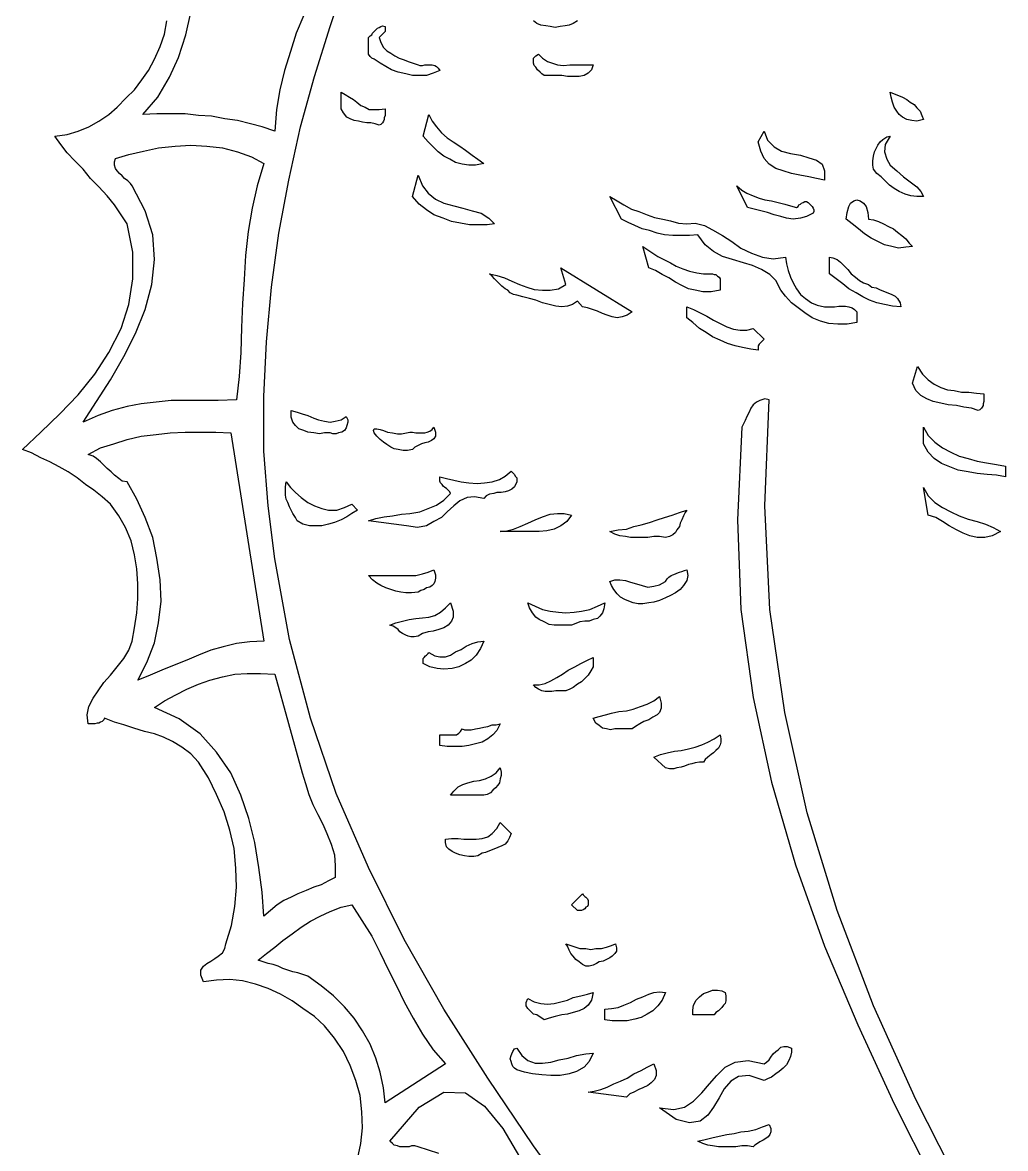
# Model space of a CAD drawing. Extents: x 0.02 to 7.8, y 0.03 to 7.11.
# Drawn here: x 0.768 to 1.953, y 2.686 to 4.044 of the extents above; entities that cross this region are included whole.
import ezdxf

# ---------------------------------------------------------------- set-up
doc = ezdxf.new("R2010")
doc.units = 0
doc.layers.add('1', color=7, linetype='Continuous')

msp = doc.modelspace()

# ---------------------------------------------------------------- linework, layer by layer
for points in [[(1.172, 2.673), (1.176, 2.692), (1.178, 2.711), (1.177, 2.73), (1.175, 2.75), (1.17, 2.768), (1.163, 2.786), (1.155, 2.803), (1.144, 2.819), (1.132, 2.834), (1.12, 2.845), (1.106, 2.855), (1.093, 2.864), (1.079, 2.872), (1.064, 2.879), (1.049, 2.884), (1.033, 2.888), (1.018, 2.89), (1.002, 2.889), (0.986, 2.887), (0.983, 2.895), (0.983, 2.901), (0.986, 2.906), (0.99, 2.909), (0.995, 2.912), (1, 2.915), (1.004, 2.918), (1.009, 2.922), (1.012, 2.927), (1.013, 2.933), (1.02, 2.955), (1.024, 2.978), (1.026, 3.001), (1.025, 3.024), (1.023, 3.048), (1.018, 3.07), (1.011, 3.092), (1.002, 3.113), (0.992, 3.133), (0.98, 3.152), (0.971, 3.162), (0.96, 3.17), (0.949, 3.177), (0.938, 3.182), (0.927, 3.186), (0.915, 3.189), (0.902, 3.193), (0.89, 3.197), (0.879, 3.2), (0.867, 3.205), (0.866, 3.203), (0.864, 3.201), (0.862, 3.2), (0.86, 3.199), (0.858, 3.199), (0.855, 3.198), (0.853, 3.198), (0.85, 3.198), (0.847, 3.198), (0.846, 3.209), (0.848, 3.219), (0.853, 3.229), (0.859, 3.238), (0.866, 3.248), (0.874, 3.257), (0.882, 3.267), (0.89, 3.277), (0.896, 3.287), (0.9, 3.298), (0.903, 3.314), (0.906, 3.332), (0.907, 3.349), (0.907, 3.367), (0.906, 3.385), (0.903, 3.402), (0.899, 3.419), (0.892, 3.435), (0.884, 3.449), (0.874, 3.463), (0.864, 3.472), (0.854, 3.48), (0.844, 3.487), (0.834, 3.495), (0.823, 3.502), (0.812, 3.508), (0.801, 3.514), (0.79, 3.519), (0.779, 3.525), (0.768, 3.529), (0.79, 3.55), (0.813, 3.572), (0.835, 3.595), (0.855, 3.62), (0.872, 3.646), (0.887, 3.675), (0.896, 3.704), (0.901, 3.735), (0.901, 3.767), (0.894, 3.801), (0.887, 3.812), (0.879, 3.824), (0.87, 3.835), (0.86, 3.846), (0.85, 3.856), (0.841, 3.867), (0.831, 3.877), (0.822, 3.887), (0.814, 3.897), (0.807, 3.907), (0.822, 3.909), (0.835, 3.913), (0.848, 3.918), (0.86, 3.925), (0.872, 3.933), (0.882, 3.942), (0.893, 3.953), (0.903, 3.963), (0.912, 3.975), (0.92, 3.986), (0.927, 4), (0.934, 4.015), (0.939, 4.03), (0.942, 4.046)], [(1.205, 4.039), (1.205, 4.037), (1.205, 4.035), (1.205, 4.033), (1.204, 4.032), (1.202, 4.03), (1.201, 4.029), (1.199, 4.027), (1.198, 4.026), (1.2, 4.02), (1.203, 4.014), (1.207, 4.01), (1.212, 4.007), (1.217, 4.004), (1.222, 4.001), (1.228, 3.999), (1.233, 3.997), (1.239, 3.995), (1.245, 3.993), (1.247, 3.992), (1.25, 3.992), (1.253, 3.993), (1.256, 3.993), (1.259, 3.993), (1.262, 3.993), (1.265, 3.992), (1.267, 3.991), (1.269, 3.989), (1.271, 3.986), (1.263, 3.983), (1.255, 3.98), (1.247, 3.98), (1.238, 3.98), (1.23, 3.982), (1.221, 3.984), (1.213, 3.987), (1.206, 3.991), (1.199, 3.995), (1.192, 4), (1.189, 4.001), (1.187, 4.003), (1.185, 4.006), (1.185, 4.008), (1.185, 4.011), (1.185, 4.014), (1.185, 4.017), (1.185, 4.02), (1.185, 4.023), (1.185, 4.026), (1.187, 4.028), (1.189, 4.029), (1.19, 4.031), (1.192, 4.033), (1.194, 4.035), (1.196, 4.037), (1.198, 4.038), (1.2, 4.039), (1.202, 4.04), (1.205, 4.039)], [(1.437, 4.046), (1.432, 4.043), (1.427, 4.041), (1.422, 4.04), (1.416, 4.039), (1.41, 4.038), (1.404, 4.039), (1.399, 4.04), (1.393, 4.041), (1.388, 4.043), (1.384, 4.046)], [(1.456, 3.993), (1.454, 3.987), (1.45, 3.983), (1.445, 3.98), (1.439, 3.979), (1.432, 3.979), (1.425, 3.979), (1.418, 3.98), (1.41, 3.98), (1.403, 3.98), (1.397, 3.98), (1.394, 3.982), (1.392, 3.984), (1.389, 3.987), (1.387, 3.99), (1.385, 3.992), (1.384, 3.995), (1.384, 3.998), (1.384, 4.001), (1.387, 4.004), (1.39, 4.006), (1.395, 4.001), (1.401, 3.997), (1.407, 3.995), (1.413, 3.993), (1.42, 3.992), (1.428, 3.993), (1.435, 3.993), (1.442, 3.993), (1.449, 3.993), (1.456, 3.993)], [(1.205, 3.94), (1.205, 3.937), (1.205, 3.934), (1.205, 3.932), (1.204, 3.929), (1.204, 3.927), (1.203, 3.925), (1.202, 3.923), (1.2, 3.921), (1.198, 3.92), (1.193, 3.922), (1.188, 3.923), (1.183, 3.923), (1.178, 3.924), (1.173, 3.925), (1.168, 3.926), (1.163, 3.928), (1.159, 3.93), (1.155, 3.935), (1.152, 3.94), (1.152, 3.96), (1.157, 3.957), (1.162, 3.954), (1.167, 3.951), (1.171, 3.948), (1.176, 3.944), (1.181, 3.942), (1.186, 3.939), (1.192, 3.939), (1.198, 3.939), (1.205, 3.94)], [(1.854, 3.927), (1.846, 3.925), (1.84, 3.926), (1.834, 3.927), (1.829, 3.93), (1.825, 3.933), (1.822, 3.937), (1.819, 3.942), (1.817, 3.948), (1.815, 3.954), (1.814, 3.96), (1.819, 3.958), (1.824, 3.956), (1.829, 3.954), (1.834, 3.951), (1.838, 3.948), (1.843, 3.945), (1.846, 3.941), (1.85, 3.937), (1.852, 3.932), (1.854, 3.927)], [(1.324, 3.874), (1.314, 3.872), (1.306, 3.872), (1.298, 3.873), (1.29, 3.875), (1.283, 3.879), (1.276, 3.883), (1.269, 3.888), (1.263, 3.894), (1.257, 3.9), (1.251, 3.907), (1.258, 3.933), (1.262, 3.925), (1.267, 3.918), (1.273, 3.911), (1.28, 3.905), (1.287, 3.9), (1.295, 3.895), (1.302, 3.89), (1.31, 3.884), (1.317, 3.879), (1.324, 3.874)], [(1.735, 3.854), (1.725, 3.856), (1.716, 3.858), (1.705, 3.86), (1.695, 3.862), (1.685, 3.865), (1.676, 3.868), (1.668, 3.873), (1.662, 3.88), (1.658, 3.889), (1.655, 3.9), (1.662, 3.913), (1.666, 3.902), (1.674, 3.894), (1.683, 3.889), (1.694, 3.886), (1.706, 3.884), (1.716, 3.881), (1.725, 3.878), (1.732, 3.873), (1.735, 3.865), (1.735, 3.854)], [(1.854, 3.834), (1.846, 3.834), (1.839, 3.835), (1.832, 3.837), (1.825, 3.84), (1.819, 3.844), (1.813, 3.848), (1.808, 3.853), (1.803, 3.858), (1.798, 3.862), (1.794, 3.867), (1.793, 3.872), (1.793, 3.877), (1.794, 3.883), (1.795, 3.888), (1.797, 3.892), (1.799, 3.896), (1.802, 3.9), (1.805, 3.903), (1.81, 3.906), (1.814, 3.907), (1.808, 3.897), (1.807, 3.888), (1.81, 3.879), (1.814, 3.872), (1.822, 3.865), (1.83, 3.858), (1.838, 3.852), (1.846, 3.846), (1.851, 3.84), (1.854, 3.834)], [(1.337, 3.801), (1.328, 3.8), (1.317, 3.8), (1.307, 3.8), (1.296, 3.802), (1.285, 3.804), (1.275, 3.808), (1.264, 3.812), (1.255, 3.818), (1.246, 3.825), (1.238, 3.834), (1.245, 3.86), (1.25, 3.847), (1.257, 3.838), (1.266, 3.831), (1.276, 3.826), (1.288, 3.823), (1.299, 3.82), (1.31, 3.817), (1.321, 3.814), (1.33, 3.808), (1.337, 3.801)], [(1.701, 3.821), (1.703, 3.822), (1.704, 3.824), (1.706, 3.825), (1.707, 3.826), (1.709, 3.827), (1.711, 3.828), (1.713, 3.828), (1.715, 3.827), (1.716, 3.826), (1.718, 3.824), (1.719, 3.823), (1.72, 3.822), (1.721, 3.82), (1.722, 3.818), (1.722, 3.816), (1.721, 3.814), (1.713, 3.81), (1.706, 3.808), (1.697, 3.807), (1.689, 3.808), (1.682, 3.81), (1.674, 3.812), (1.666, 3.815), (1.658, 3.817), (1.65, 3.819), (1.642, 3.821), (1.629, 3.847), (1.635, 3.842), (1.641, 3.838), (1.649, 3.835), (1.656, 3.832), (1.663, 3.83), (1.671, 3.829), (1.679, 3.827), (1.687, 3.825), (1.694, 3.823), (1.701, 3.821)], [(1.569, 3.801), (1.579, 3.802), (1.59, 3.799), (1.6, 3.794), (1.612, 3.787), (1.623, 3.78), (1.634, 3.772), (1.647, 3.766), (1.66, 3.761), (1.673, 3.759), (1.688, 3.761), (1.689, 3.753), (1.691, 3.745), (1.694, 3.737), (1.697, 3.73), (1.701, 3.723), (1.706, 3.716), (1.712, 3.711), (1.719, 3.706), (1.726, 3.703), (1.735, 3.701), (1.739, 3.701), (1.743, 3.701), (1.747, 3.701), (1.752, 3.702), (1.756, 3.702), (1.76, 3.702), (1.764, 3.701), (1.768, 3.7), (1.771, 3.698), (1.774, 3.695), (1.774, 3.682), (1.762, 3.68), (1.751, 3.68), (1.74, 3.681), (1.73, 3.684), (1.72, 3.688), (1.711, 3.694), (1.703, 3.7), (1.695, 3.706), (1.688, 3.714), (1.682, 3.721), (1.676, 3.733), (1.669, 3.74), (1.659, 3.746), (1.648, 3.751), (1.637, 3.754), (1.624, 3.758), (1.612, 3.762), (1.601, 3.768), (1.591, 3.776), (1.582, 3.788), (1.572, 3.787), (1.562, 3.787), (1.552, 3.787), (1.542, 3.788), (1.533, 3.79), (1.524, 3.793), (1.515, 3.795), (1.506, 3.799), (1.498, 3.803), (1.49, 3.807), (1.476, 3.834), (1.485, 3.829), (1.493, 3.824), (1.502, 3.819), (1.511, 3.816), (1.521, 3.812), (1.53, 3.809), (1.54, 3.807), (1.549, 3.805), (1.559, 3.802), (1.569, 3.801)], [(1.788, 3.807), (1.794, 3.806), (1.8, 3.804), (1.806, 3.801), (1.812, 3.798), (1.818, 3.795), (1.823, 3.791), (1.828, 3.787), (1.833, 3.783), (1.837, 3.778), (1.841, 3.774), (1.833, 3.773), (1.824, 3.772), (1.816, 3.774), (1.807, 3.776), (1.799, 3.78), (1.791, 3.784), (1.783, 3.789), (1.776, 3.795), (1.768, 3.801), (1.761, 3.807), (1.762, 3.815), (1.764, 3.822), (1.766, 3.826), (1.77, 3.829), (1.774, 3.83), (1.778, 3.829), (1.782, 3.826), (1.785, 3.822), (1.787, 3.815), (1.788, 3.807)], [(1.589, 3.741), (1.592, 3.741), (1.595, 3.741), (1.597, 3.741), (1.6, 3.741), (1.602, 3.74), (1.604, 3.74), (1.606, 3.738), (1.608, 3.737), (1.609, 3.735), (1.609, 3.721), (1.598, 3.719), (1.588, 3.719), (1.579, 3.721), (1.571, 3.723), (1.563, 3.727), (1.555, 3.731), (1.547, 3.736), (1.539, 3.74), (1.531, 3.745), (1.523, 3.748), (1.516, 3.774), (1.522, 3.77), (1.528, 3.766), (1.534, 3.762), (1.541, 3.758), (1.549, 3.754), (1.556, 3.75), (1.564, 3.747), (1.572, 3.744), (1.581, 3.742), (1.589, 3.741)], [(1.788, 3.728), (1.792, 3.725), (1.797, 3.724), (1.801, 3.722), (1.806, 3.72), (1.811, 3.718), (1.816, 3.716), (1.82, 3.714), (1.823, 3.711), (1.826, 3.706), (1.827, 3.701), (1.817, 3.702), (1.807, 3.704), (1.798, 3.706), (1.789, 3.709), (1.781, 3.713), (1.773, 3.718), (1.764, 3.723), (1.757, 3.729), (1.749, 3.735), (1.741, 3.741), (1.741, 3.761), (1.745, 3.76), (1.75, 3.758), (1.754, 3.755), (1.758, 3.751), (1.763, 3.746), (1.767, 3.741), (1.772, 3.737), (1.777, 3.733), (1.782, 3.73), (1.788, 3.728)], [(1.503, 3.695), (1.497, 3.691), (1.491, 3.689), (1.485, 3.688), (1.479, 3.689), (1.473, 3.691), (1.467, 3.693), (1.461, 3.696), (1.455, 3.698), (1.449, 3.7), (1.443, 3.701), (1.437, 3.708), (1.431, 3.704), (1.425, 3.702), (1.418, 3.701), (1.411, 3.702), (1.403, 3.704), (1.395, 3.706), (1.387, 3.709), (1.379, 3.711), (1.371, 3.713), (1.364, 3.715), (1.36, 3.716), (1.356, 3.718), (1.353, 3.721), (1.35, 3.723), (1.346, 3.726), (1.343, 3.729), (1.34, 3.732), (1.337, 3.735), (1.334, 3.738), (1.331, 3.741), (1.34, 3.739), (1.349, 3.736), (1.358, 3.732), (1.367, 3.728), (1.376, 3.725), (1.385, 3.722), (1.395, 3.721), (1.404, 3.721), (1.414, 3.723), (1.423, 3.728), (1.417, 3.748), (1.503, 3.695)], [(1.649, 3.675), (1.662, 3.662), (1.661, 3.661), (1.659, 3.659), (1.658, 3.658), (1.656, 3.656), (1.655, 3.654), (1.655, 3.653), (1.655, 3.651), (1.655, 3.649), (1.646, 3.65), (1.636, 3.652), (1.627, 3.654), (1.618, 3.657), (1.609, 3.661), (1.6, 3.665), (1.592, 3.67), (1.584, 3.675), (1.576, 3.682), (1.569, 3.688), (1.569, 3.701), (1.577, 3.698), (1.585, 3.694), (1.593, 3.69), (1.601, 3.685), (1.609, 3.681), (1.617, 3.677), (1.625, 3.674), (1.633, 3.673), (1.641, 3.673), (1.649, 3.675)], [(1.927, 3.596), (1.927, 3.593), (1.927, 3.59), (1.927, 3.587), (1.926, 3.584), (1.926, 3.582), (1.925, 3.58), (1.924, 3.579), (1.922, 3.577), (1.92, 3.576), (1.912, 3.579), (1.903, 3.58), (1.894, 3.582), (1.884, 3.583), (1.875, 3.585), (1.866, 3.587), (1.858, 3.59), (1.851, 3.594), (1.845, 3.6), (1.841, 3.609), (1.847, 3.629), (1.853, 3.62), (1.86, 3.613), (1.867, 3.608), (1.875, 3.604), (1.883, 3.601), (1.891, 3.6), (1.9, 3.598), (1.909, 3.598), (1.918, 3.597), (1.927, 3.596)], [(1.158, 3.569), (1.16, 3.565), (1.16, 3.562), (1.159, 3.558), (1.158, 3.555), (1.156, 3.552), (1.153, 3.55), (1.149, 3.549), (1.146, 3.548), (1.142, 3.548), (1.139, 3.549), (1.132, 3.549), (1.126, 3.548), (1.119, 3.549), (1.112, 3.55), (1.107, 3.552), (1.101, 3.554), (1.097, 3.558), (1.094, 3.562), (1.092, 3.568), (1.092, 3.576), (1.099, 3.574), (1.105, 3.572), (1.112, 3.57), (1.119, 3.567), (1.125, 3.565), (1.132, 3.563), (1.139, 3.562), (1.145, 3.563), (1.152, 3.565), (1.158, 3.569)], [(1.264, 3.556), (1.266, 3.55), (1.266, 3.545), (1.264, 3.542), (1.261, 3.54), (1.257, 3.538), (1.253, 3.537), (1.249, 3.536), (1.245, 3.534), (1.241, 3.532), (1.238, 3.529), (1.232, 3.528), (1.227, 3.528), (1.221, 3.529), (1.216, 3.53), (1.212, 3.532), (1.207, 3.535), (1.203, 3.538), (1.199, 3.541), (1.195, 3.545), (1.192, 3.549), (1.191, 3.552), (1.192, 3.554), (1.195, 3.554), (1.199, 3.553), (1.203, 3.552), (1.208, 3.55), (1.214, 3.549), (1.22, 3.548), (1.225, 3.548), (1.231, 3.549), (1.235, 3.55), (1.238, 3.55), (1.242, 3.549), (1.246, 3.549), (1.25, 3.549), (1.253, 3.549), (1.256, 3.55), (1.259, 3.551), (1.262, 3.553), (1.264, 3.556)], [(1.953, 3.509), (1.953, 3.496), (1.942, 3.498), (1.931, 3.499), (1.919, 3.5), (1.908, 3.502), (1.896, 3.504), (1.886, 3.508), (1.876, 3.512), (1.867, 3.518), (1.86, 3.526), (1.854, 3.536), (1.854, 3.556), (1.86, 3.546), (1.868, 3.538), (1.877, 3.531), (1.887, 3.526), (1.897, 3.521), (1.908, 3.518), (1.919, 3.515), (1.93, 3.513), (1.942, 3.511), (1.953, 3.509)], [(1.364, 3.49), (1.361, 3.484), (1.358, 3.481), (1.354, 3.479), (1.35, 3.478), (1.345, 3.477), (1.34, 3.477), (1.336, 3.476), (1.331, 3.475), (1.327, 3.473), (1.324, 3.47), (1.313, 3.472), (1.304, 3.471), (1.295, 3.467), (1.288, 3.461), (1.28, 3.454), (1.273, 3.447), (1.264, 3.442), (1.255, 3.437), (1.244, 3.435), (1.231, 3.437), (1.185, 3.443), (1.194, 3.446), (1.204, 3.448), (1.214, 3.449), (1.225, 3.451), (1.235, 3.452), (1.247, 3.454), (1.257, 3.458), (1.267, 3.462), (1.276, 3.468), (1.284, 3.476), (1.283, 3.478), (1.281, 3.48), (1.279, 3.482), (1.277, 3.483), (1.275, 3.485), (1.274, 3.487), (1.272, 3.489), (1.271, 3.491), (1.271, 3.493), (1.271, 3.496), (1.279, 3.494), (1.288, 3.492), (1.297, 3.49), (1.306, 3.489), (1.316, 3.488), (1.325, 3.489), (1.334, 3.49), (1.343, 3.493), (1.35, 3.497), (1.357, 3.503), (1.358, 3.502), (1.36, 3.5), (1.361, 3.499), (1.362, 3.497), (1.364, 3.495), (1.364, 3.494), (1.364, 3.492), (1.364, 3.49)], [(1.165, 3.463), (1.172, 3.456), (1.165, 3.452), (1.159, 3.448), (1.152, 3.444), (1.144, 3.441), (1.137, 3.439), (1.129, 3.437), (1.122, 3.437), (1.114, 3.437), (1.106, 3.439), (1.099, 3.443), (1.097, 3.447), (1.094, 3.452), (1.092, 3.456), (1.09, 3.46), (1.088, 3.465), (1.086, 3.469), (1.085, 3.474), (1.085, 3.479), (1.085, 3.484), (1.086, 3.49), (1.091, 3.483), (1.097, 3.477), (1.104, 3.471), (1.112, 3.465), (1.12, 3.461), (1.129, 3.458), (1.137, 3.456), (1.147, 3.456), (1.156, 3.459), (1.165, 3.463)], [(1.947, 3.43), (1.937, 3.425), (1.928, 3.423), (1.919, 3.423), (1.91, 3.425), (1.902, 3.428), (1.894, 3.432), (1.885, 3.437), (1.877, 3.442), (1.869, 3.447), (1.86, 3.45), (1.854, 3.483), (1.86, 3.473), (1.868, 3.465), (1.877, 3.459), (1.887, 3.454), (1.897, 3.449), (1.908, 3.445), (1.919, 3.442), (1.929, 3.439), (1.938, 3.435), (1.947, 3.43)], [(1.43, 3.45), (1.424, 3.442), (1.417, 3.437), (1.409, 3.433), (1.4, 3.431), (1.391, 3.43), (1.382, 3.43), (1.372, 3.43), (1.362, 3.43), (1.353, 3.43), (1.344, 3.43), (1.352, 3.431), (1.36, 3.433), (1.368, 3.436), (1.377, 3.44), (1.386, 3.444), (1.395, 3.448), (1.404, 3.451), (1.413, 3.452), (1.421, 3.452), (1.43, 3.45)], [(1.569, 3.456), (1.567, 3.453), (1.565, 3.449), (1.563, 3.444), (1.561, 3.44), (1.56, 3.436), (1.557, 3.432), (1.555, 3.429), (1.552, 3.426), (1.548, 3.424), (1.543, 3.423), (1.536, 3.424), (1.529, 3.424), (1.522, 3.423), (1.515, 3.423), (1.508, 3.423), (1.501, 3.423), (1.495, 3.424), (1.488, 3.425), (1.482, 3.427), (1.476, 3.43), (1.486, 3.432), (1.496, 3.433), (1.505, 3.436), (1.514, 3.438), (1.524, 3.441), (1.533, 3.444), (1.542, 3.447), (1.551, 3.45), (1.56, 3.453), (1.569, 3.456)], [(1.264, 3.384), (1.266, 3.378), (1.266, 3.374), (1.265, 3.37), (1.264, 3.367), (1.262, 3.365), (1.259, 3.363), (1.255, 3.362), (1.252, 3.36), (1.248, 3.359), (1.245, 3.357), (1.237, 3.356), (1.23, 3.356), (1.224, 3.357), (1.218, 3.358), (1.212, 3.36), (1.206, 3.362), (1.2, 3.365), (1.195, 3.368), (1.19, 3.372), (1.185, 3.377), (1.193, 3.377), (1.201, 3.377), (1.209, 3.377), (1.218, 3.377), (1.226, 3.377), (1.235, 3.377), (1.242, 3.377), (1.25, 3.379), (1.257, 3.381), (1.264, 3.384)], [(1.569, 3.384), (1.57, 3.377), (1.569, 3.371), (1.565, 3.365), (1.561, 3.36), (1.555, 3.356), (1.549, 3.353), (1.543, 3.35), (1.536, 3.347), (1.529, 3.345), (1.523, 3.344), (1.516, 3.343), (1.51, 3.343), (1.504, 3.344), (1.499, 3.346), (1.494, 3.348), (1.489, 3.351), (1.485, 3.355), (1.481, 3.36), (1.478, 3.365), (1.476, 3.37), (1.482, 3.372), (1.488, 3.372), (1.495, 3.371), (1.501, 3.369), (1.508, 3.367), (1.515, 3.365), (1.522, 3.363), (1.529, 3.364), (1.536, 3.366), (1.543, 3.37), (1.545, 3.373), (1.547, 3.375), (1.55, 3.377), (1.552, 3.378), (1.555, 3.379), (1.557, 3.38), (1.56, 3.381), (1.563, 3.382), (1.566, 3.383), (1.569, 3.384)], [(1.284, 3.344), (1.287, 3.334), (1.287, 3.327), (1.285, 3.322), (1.281, 3.317), (1.276, 3.314), (1.27, 3.312), (1.263, 3.31), (1.257, 3.309), (1.25, 3.307), (1.245, 3.304), (1.24, 3.303), (1.236, 3.303), (1.233, 3.304), (1.23, 3.305), (1.226, 3.307), (1.223, 3.309), (1.221, 3.312), (1.218, 3.314), (1.215, 3.316), (1.211, 3.317), (1.218, 3.32), (1.226, 3.322), (1.234, 3.324), (1.242, 3.325), (1.25, 3.326), (1.258, 3.327), (1.265, 3.329), (1.272, 3.333), (1.278, 3.338), (1.284, 3.344)], [(1.47, 3.344), (1.469, 3.337), (1.467, 3.332), (1.464, 3.328), (1.461, 3.325), (1.456, 3.324), (1.451, 3.322), (1.446, 3.322), (1.44, 3.321), (1.435, 3.319), (1.43, 3.317), (1.423, 3.317), (1.416, 3.317), (1.409, 3.317), (1.403, 3.318), (1.397, 3.321), (1.391, 3.324), (1.387, 3.327), (1.383, 3.332), (1.379, 3.338), (1.377, 3.344), (1.386, 3.34), (1.395, 3.336), (1.404, 3.334), (1.414, 3.333), (1.423, 3.332), (1.433, 3.333), (1.442, 3.334), (1.452, 3.336), (1.461, 3.34), (1.47, 3.344)], [(1.324, 3.298), (1.32, 3.289), (1.315, 3.281), (1.309, 3.275), (1.302, 3.271), (1.294, 3.267), (1.286, 3.265), (1.276, 3.264), (1.268, 3.265), (1.259, 3.267), (1.251, 3.271), (1.251, 3.273), (1.251, 3.275), (1.251, 3.277), (1.252, 3.278), (1.254, 3.28), (1.255, 3.281), (1.257, 3.283), (1.258, 3.284), (1.265, 3.28), (1.271, 3.279), (1.278, 3.279), (1.284, 3.281), (1.29, 3.285), (1.297, 3.288), (1.303, 3.292), (1.31, 3.295), (1.317, 3.297), (1.324, 3.298)], [(1.456, 3.278), (1.456, 3.272), (1.456, 3.267), (1.453, 3.262), (1.45, 3.257), (1.446, 3.253), (1.442, 3.249), (1.437, 3.246), (1.432, 3.242), (1.428, 3.24), (1.423, 3.238), (1.419, 3.238), (1.415, 3.238), (1.411, 3.238), (1.406, 3.237), (1.402, 3.237), (1.398, 3.237), (1.394, 3.238), (1.39, 3.24), (1.387, 3.242), (1.384, 3.245), (1.391, 3.245), (1.398, 3.247), (1.405, 3.25), (1.412, 3.254), (1.419, 3.258), (1.426, 3.263), (1.434, 3.267), (1.441, 3.271), (1.449, 3.275), (1.456, 3.278)], [(1.536, 3.231), (1.538, 3.223), (1.538, 3.217), (1.536, 3.212), (1.533, 3.209), (1.528, 3.206), (1.523, 3.203), (1.517, 3.201), (1.512, 3.198), (1.507, 3.195), (1.503, 3.192), (1.498, 3.192), (1.492, 3.192), (1.487, 3.192), (1.482, 3.192), (1.477, 3.191), (1.472, 3.192), (1.467, 3.193), (1.463, 3.196), (1.459, 3.199), (1.456, 3.205), (1.463, 3.207), (1.471, 3.209), (1.478, 3.211), (1.487, 3.213), (1.496, 3.214), (1.504, 3.216), (1.513, 3.219), (1.521, 3.222), (1.529, 3.226), (1.536, 3.231)], [(1.344, 3.198), (1.34, 3.19), (1.335, 3.185), (1.329, 3.18), (1.322, 3.176), (1.314, 3.174), (1.306, 3.172), (1.298, 3.171), (1.288, 3.171), (1.28, 3.171), (1.271, 3.172), (1.271, 3.185), (1.274, 3.185), (1.277, 3.185), (1.28, 3.185), (1.283, 3.185), (1.286, 3.185), (1.289, 3.185), (1.291, 3.185), (1.294, 3.187), (1.296, 3.189), (1.298, 3.192), (1.301, 3.191), (1.305, 3.191), (1.309, 3.191), (1.314, 3.192), (1.319, 3.193), (1.324, 3.194), (1.329, 3.195), (1.334, 3.197), (1.339, 3.197), (1.344, 3.198)], [(1.609, 3.185), (1.61, 3.18), (1.61, 3.176), (1.609, 3.173), (1.607, 3.169), (1.604, 3.166), (1.601, 3.163), (1.598, 3.161), (1.594, 3.158), (1.591, 3.155), (1.589, 3.152), (1.584, 3.152), (1.579, 3.151), (1.575, 3.15), (1.571, 3.149), (1.566, 3.147), (1.562, 3.146), (1.557, 3.145), (1.553, 3.144), (1.548, 3.144), (1.543, 3.145), (1.529, 3.158), (1.537, 3.161), (1.545, 3.163), (1.554, 3.165), (1.562, 3.166), (1.571, 3.168), (1.579, 3.17), (1.587, 3.173), (1.594, 3.176), (1.602, 3.18), (1.609, 3.185)], [(1.344, 3.145), (1.345, 3.14), (1.345, 3.136), (1.344, 3.132), (1.343, 3.127), (1.341, 3.124), (1.338, 3.121), (1.335, 3.118), (1.332, 3.115), (1.328, 3.113), (1.324, 3.112), (1.284, 3.112), (1.288, 3.117), (1.293, 3.122), (1.299, 3.125), (1.305, 3.127), (1.312, 3.129), (1.319, 3.13), (1.326, 3.132), (1.333, 3.135), (1.339, 3.139), (1.344, 3.145)], [(1.357, 3.066), (1.355, 3.061), (1.353, 3.057), (1.35, 3.053), (1.346, 3.051), (1.341, 3.049), (1.336, 3.047), (1.331, 3.045), (1.326, 3.043), (1.322, 3.042), (1.317, 3.039), (1.312, 3.038), (1.306, 3.038), (1.301, 3.039), (1.295, 3.04), (1.29, 3.042), (1.286, 3.044), (1.282, 3.047), (1.279, 3.05), (1.278, 3.055), (1.278, 3.059), (1.285, 3.06), (1.293, 3.06), (1.3, 3.059), (1.307, 3.059), (1.315, 3.059), (1.322, 3.06), (1.329, 3.062), (1.334, 3.066), (1.34, 3.072), (1.344, 3.079), (1.357, 3.066)], [(1.45, 2.98), (1.449, 2.978), (1.447, 2.977), (1.446, 2.975), (1.444, 2.974), (1.442, 2.973), (1.441, 2.973), (1.439, 2.973), (1.437, 2.973), (1.43, 2.98), (1.443, 2.993), (1.444, 2.992), (1.446, 2.99), (1.447, 2.989), (1.449, 2.987), (1.45, 2.985), (1.45, 2.984), (1.45, 2.982), (1.45, 2.98)], [(1.483, 2.933), (1.484, 2.928), (1.484, 2.924), (1.482, 2.921), (1.479, 2.918), (1.476, 2.916), (1.472, 2.914), (1.468, 2.912), (1.463, 2.911), (1.46, 2.909), (1.456, 2.907), (1.451, 2.906), (1.447, 2.906), (1.443, 2.908), (1.439, 2.911), (1.435, 2.914), (1.432, 2.918), (1.429, 2.921), (1.427, 2.925), (1.425, 2.93), (1.423, 2.933), (1.429, 2.931), (1.435, 2.929), (1.44, 2.927), (1.447, 2.927), (1.453, 2.926), (1.459, 2.927), (1.466, 2.927), (1.472, 2.929), (1.478, 2.931), (1.483, 2.933)], [(1.456, 2.874), (1.454, 2.865), (1.45, 2.859), (1.445, 2.855), (1.439, 2.852), (1.432, 2.85), (1.425, 2.848), (1.418, 2.847), (1.41, 2.845), (1.403, 2.843), (1.397, 2.841), (1.394, 2.843), (1.391, 2.845), (1.388, 2.847), (1.384, 2.848), (1.382, 2.85), (1.379, 2.853), (1.377, 2.855), (1.375, 2.858), (1.375, 2.862), (1.377, 2.867), (1.385, 2.863), (1.393, 2.861), (1.401, 2.86), (1.409, 2.861), (1.417, 2.863), (1.425, 2.865), (1.432, 2.868), (1.441, 2.87), (1.449, 2.872), (1.456, 2.874)], [(1.543, 2.874), (1.539, 2.865), (1.534, 2.858), (1.528, 2.852), (1.521, 2.848), (1.514, 2.844), (1.506, 2.842), (1.497, 2.84), (1.488, 2.84), (1.479, 2.84), (1.47, 2.841), (1.47, 2.854), (1.478, 2.855), (1.486, 2.856), (1.493, 2.859), (1.501, 2.862), (1.508, 2.866), (1.516, 2.869), (1.523, 2.872), (1.529, 2.874), (1.536, 2.875), (1.543, 2.874)], [(1.615, 2.874), (1.616, 2.87), (1.616, 2.867), (1.616, 2.864), (1.615, 2.861), (1.613, 2.859), (1.611, 2.856), (1.609, 2.854), (1.607, 2.852), (1.604, 2.85), (1.602, 2.847), (1.576, 2.847), (1.576, 2.853), (1.577, 2.859), (1.58, 2.865), (1.584, 2.869), (1.589, 2.873), (1.595, 2.875), (1.6, 2.877), (1.606, 2.877), (1.611, 2.876), (1.615, 2.874)], [(1.456, 2.801), (1.451, 2.791), (1.445, 2.784), (1.436, 2.779), (1.427, 2.776), (1.416, 2.774), (1.405, 2.774), (1.394, 2.775), (1.383, 2.776), (1.373, 2.778), (1.364, 2.781), (1.361, 2.783), (1.359, 2.785), (1.358, 2.788), (1.357, 2.791), (1.356, 2.794), (1.357, 2.798), (1.358, 2.8), (1.359, 2.803), (1.361, 2.806), (1.364, 2.807), (1.37, 2.798), (1.377, 2.792), (1.386, 2.789), (1.395, 2.789), (1.405, 2.79), (1.415, 2.793), (1.426, 2.795), (1.436, 2.798), (1.447, 2.8), (1.456, 2.801)], [(1.695, 2.807), (1.695, 2.802), (1.694, 2.797), (1.692, 2.792), (1.689, 2.787), (1.685, 2.783), (1.68, 2.779), (1.676, 2.776), (1.671, 2.772), (1.666, 2.77), (1.662, 2.768), (1.644, 2.774), (1.631, 2.773), (1.622, 2.767), (1.614, 2.758), (1.608, 2.747), (1.601, 2.736), (1.594, 2.726), (1.585, 2.719), (1.572, 2.717), (1.556, 2.721), (1.536, 2.735), (1.553, 2.733), (1.566, 2.736), (1.577, 2.743), (1.587, 2.753), (1.596, 2.764), (1.605, 2.774), (1.615, 2.784), (1.627, 2.79), (1.643, 2.792), (1.662, 2.788), (1.665, 2.79), (1.668, 2.793), (1.67, 2.796), (1.673, 2.8), (1.676, 2.803), (1.679, 2.805), (1.682, 2.808), (1.686, 2.809), (1.69, 2.809), (1.695, 2.807)], [(1.529, 2.788), (1.532, 2.78), (1.532, 2.774), (1.53, 2.769), (1.526, 2.765), (1.522, 2.762), (1.516, 2.759), (1.511, 2.757), (1.505, 2.754), (1.5, 2.752), (1.496, 2.748), (1.45, 2.754), (1.457, 2.755), (1.465, 2.757), (1.473, 2.76), (1.481, 2.764), (1.489, 2.767), (1.497, 2.771), (1.505, 2.776), (1.514, 2.78), (1.521, 2.784), (1.529, 2.788)], [(1.668, 2.715), (1.67, 2.71), (1.67, 2.706), (1.669, 2.703), (1.667, 2.7), (1.664, 2.698), (1.661, 2.696), (1.657, 2.694), (1.654, 2.692), (1.651, 2.69), (1.649, 2.688), (1.642, 2.689), (1.635, 2.689), (1.628, 2.688), (1.621, 2.688), (1.614, 2.688), (1.607, 2.688), (1.6, 2.689), (1.594, 2.69), (1.588, 2.692), (1.582, 2.695), (1.591, 2.697), (1.599, 2.699), (1.608, 2.701), (1.617, 2.703), (1.626, 2.704), (1.634, 2.706), (1.643, 2.707), (1.652, 2.709), (1.66, 2.712), (1.668, 2.715)]]:
    msp.add_lwpolyline(points)
at = {"layer": '1'}
for points in [[(1.442, 2.609), (1.384, 2.689), (1.329, 2.771), (1.276, 2.854), (1.228, 2.938), (1.185, 3.025), (1.146, 3.114), (1.115, 3.205), (1.09, 3.3), (1.072, 3.397), (1.064, 3.461), (1.059, 3.527), (1.059, 3.593), (1.062, 3.659), (1.068, 3.725), (1.077, 3.79), (1.089, 3.854), (1.103, 3.918), (1.12, 3.979), (1.139, 4.039), (1.17, 4.133)], [(1.107, 4.053), (1.098, 4.031), (1.091, 4.009), (1.084, 3.986), (1.078, 3.963), (1.074, 3.939), (1.072, 3.913), (1.057, 3.918), (1.043, 3.922), (1.027, 3.926), (1.012, 3.928), (0.996, 3.931), (0.98, 3.932), (0.964, 3.934), (0.947, 3.934), (0.93, 3.934), (0.913, 3.933), (0.931, 3.954), (0.945, 3.978), (0.956, 4.002), (0.965, 4.029), (0.971, 4.056)], [(1.059, 3.874), (1.051, 3.847), (1.045, 3.82), (1.04, 3.792), (1.037, 3.763), (1.035, 3.734), (1.033, 3.705), (1.032, 3.676), (1.031, 3.646), (1.029, 3.617), (1.026, 3.589), (1.004, 3.588), (0.985, 3.588), (0.965, 3.588), (0.947, 3.588), (0.929, 3.586), (0.911, 3.584), (0.894, 3.581), (0.876, 3.576), (0.859, 3.57), (0.841, 3.562), (0.857, 3.587), (0.874, 3.613), (0.89, 3.641), (0.904, 3.669), (0.916, 3.698), (0.924, 3.728), (0.927, 3.758), (0.925, 3.788), (0.916, 3.817), (0.9, 3.847), (0.898, 3.85), (0.895, 3.853), (0.891, 3.856), (0.888, 3.859), (0.885, 3.862), (0.882, 3.865), (0.88, 3.868), (0.879, 3.872), (0.879, 3.876), (0.88, 3.88), (0.896, 3.885), (0.914, 3.889), (0.932, 3.893), (0.952, 3.895), (0.971, 3.896), (0.99, 3.895), (1.009, 3.893), (1.027, 3.888), (1.044, 3.882), (1.059, 3.874)], [(1.901, 2.634), (1.845, 2.745), (1.794, 2.858), (1.75, 2.973), (1.714, 3.091), (1.687, 3.212), (1.669, 3.336), (1.663, 3.461), (1.668, 3.589), (1.663, 3.59), (1.657, 3.588), (1.653, 3.586), (1.649, 3.583), (1.646, 3.579), (1.644, 3.574), (1.641, 3.569), (1.639, 3.564), (1.637, 3.56), (1.635, 3.556), (1.63, 3.444), (1.634, 3.336), (1.649, 3.23), (1.671, 3.128), (1.7, 3.028), (1.735, 2.93), (1.775, 2.835), (1.819, 2.74), (1.865, 2.648)], [(1.059, 3.298), (1.042, 3.297), (1.026, 3.295), (1.01, 3.291), (0.995, 3.287), (0.98, 3.281), (0.966, 3.275), (0.951, 3.269), (0.936, 3.263), (0.922, 3.257), (0.907, 3.251), (0.918, 3.272), (0.927, 3.296), (0.932, 3.32), (0.935, 3.346), (0.934, 3.372), (0.93, 3.398), (0.925, 3.423), (0.916, 3.447), (0.906, 3.469), (0.894, 3.49), (0.888, 3.491), (0.884, 3.494), (0.879, 3.498), (0.875, 3.502), (0.87, 3.506), (0.866, 3.51), (0.862, 3.514), (0.857, 3.518), (0.853, 3.521), (0.847, 3.523), (0.862, 3.531), (0.878, 3.536), (0.894, 3.541), (0.911, 3.545), (0.929, 3.547), (0.946, 3.549), (0.964, 3.55), (0.983, 3.55), (1.001, 3.55), (1.019, 3.549), (1.059, 3.298)], [(1.105, 3.139), (1.109, 3.126), (1.113, 3.113), (1.118, 3.101), (1.124, 3.089), (1.13, 3.077), (1.135, 3.066), (1.14, 3.053), (1.144, 3.04), (1.145, 3.027), (1.145, 3.013), (1.137, 3.009), (1.128, 3.004), (1.119, 3.001), (1.11, 2.997), (1.1, 2.993), (1.092, 2.989), (1.083, 2.985), (1.075, 2.98), (1.067, 2.973), (1.059, 2.966), (1.057, 2.995), (1.053, 3.025), (1.048, 3.055), (1.041, 3.084), (1.031, 3.112), (1.019, 3.139), (1.002, 3.164), (0.982, 3.186), (0.957, 3.204), (0.927, 3.218), (0.939, 3.226), (0.953, 3.233), (0.966, 3.24), (0.98, 3.246), (0.994, 3.251), (1.009, 3.255), (1.024, 3.258), (1.039, 3.259), (1.055, 3.259), (1.072, 3.258), (1.105, 3.139)], [(1.278, 2.788), (1.205, 2.741), (1.203, 2.759), (1.199, 2.778), (1.194, 2.795), (1.187, 2.812), (1.178, 2.828), (1.168, 2.843), (1.156, 2.857), (1.143, 2.87), (1.128, 2.882), (1.112, 2.894), (1.106, 2.896), (1.1, 2.898), (1.094, 2.899), (1.088, 2.901), (1.082, 2.903), (1.076, 2.906), (1.07, 2.908), (1.064, 2.909), (1.058, 2.911), (1.052, 2.913), (1.062, 2.921), (1.072, 2.929), (1.082, 2.937), (1.093, 2.945), (1.104, 2.953), (1.115, 2.96), (1.127, 2.966), (1.139, 2.972), (1.152, 2.977), (1.165, 2.98), (1.177, 2.961), (1.189, 2.942), (1.199, 2.922), (1.209, 2.902), (1.219, 2.882), (1.228, 2.863), (1.239, 2.843), (1.25, 2.824), (1.263, 2.805), (1.278, 2.788)], [(1.27, 2.68), (1.245, 2.688), (1.241, 2.689), (1.237, 2.689), (1.234, 2.688), (1.23, 2.688), (1.226, 2.688), (1.223, 2.688), (1.22, 2.689), (1.216, 2.69), (1.214, 2.692), (1.211, 2.695), (1.246, 2.736), (1.276, 2.754), (1.302, 2.753), (1.325, 2.737), (1.347, 2.71), (1.367, 2.676)]]:
    msp.add_lwpolyline(points, dxfattribs=at)

doc.saveas('drawing.dxf')
